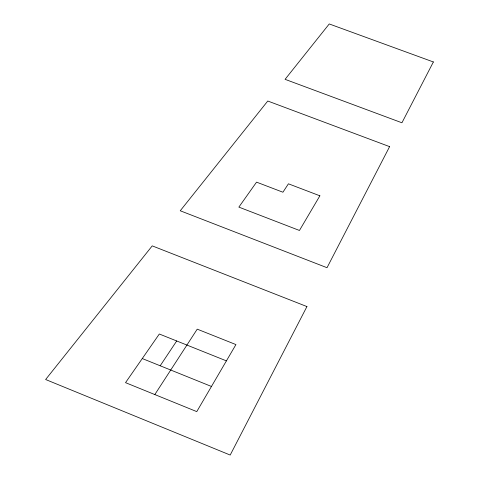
<?xml version="1.0" encoding="UTF-8"?>
<svg xmlns="http://www.w3.org/2000/svg" width="479" height="479" viewBox="0 0 479 479"><rect width="100%" height="100%" fill="white"/><g stroke="black" fill="none" stroke-linecap="round" stroke-linejoin="round"><path stroke-width="0.72" d="M154.819 394.564L197.228 329.151L235.931 344.575L196.767 411.611L125.528 382.655L159.321 334.007L226.411 360.873M160.196 365.776L176.703 340.964M142.275 358.549L211.461 386.463M306.937 306.566L230.195 455.05L45.631 379.518L152.232 245.871L306.937 306.566M389.601 146.634L327.025 267.707L180.242 210.766L267.773 101.021L389.601 146.634M433.369 61.959L401.935 122.78L285.077 79.334L329.253 23.95L433.369 61.959M319.876 195.803L299.453 230.465L238.865 207.108L256.552 182.14L282.921 192.223L288.424 183.804L319.876 195.803"/></g></svg>
